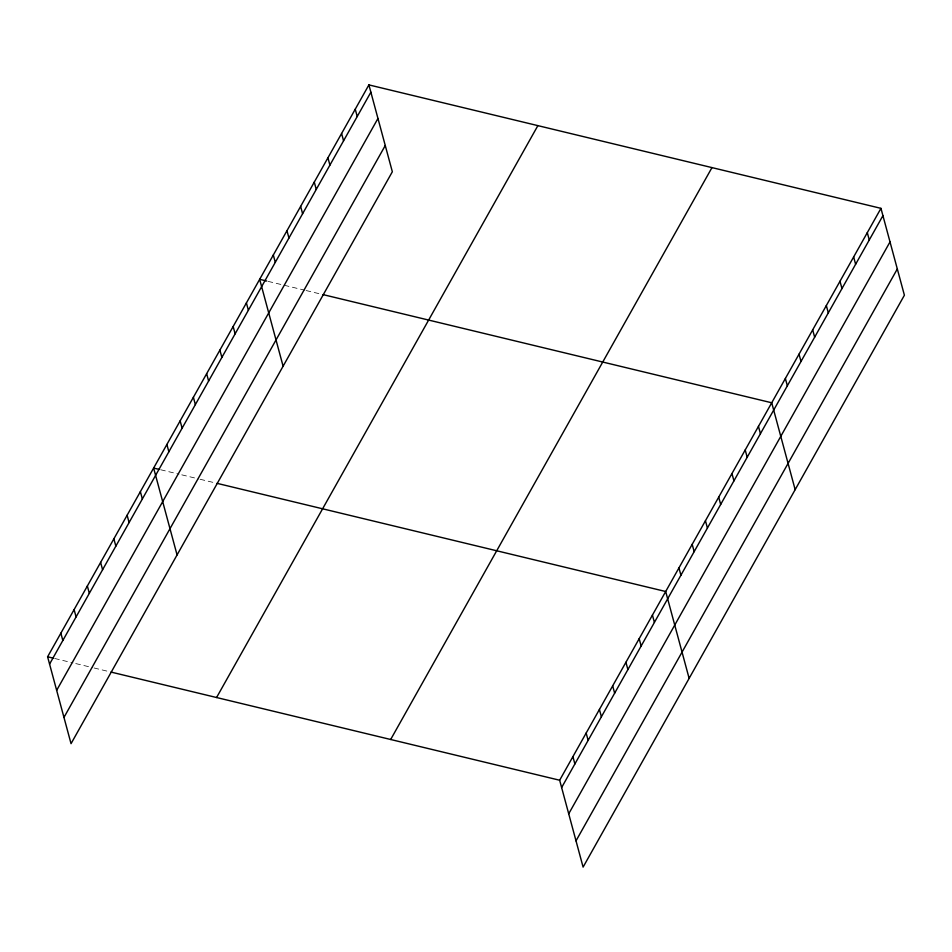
<?xml version="1.0" encoding="UTF-8"?>
<svg xmlns="http://www.w3.org/2000/svg" width="952" height="952" viewBox="0 0 952 952"><rect width="100%" height="100%" fill="white"/><g stroke="black" fill="none" stroke-linecap="round" stroke-linejoin="round"><path stroke-width="0.71" stroke-dasharray="4.76 3.57" d="M268.107 281.375L304.723 290.193M306.127 290.538L321.621 294.275M160.674 469.752L178.976 474.167M181.796 474.846L198.694 478.927M200.099 479.261L215.592 482.997M54.645 658.475L72.947 662.889M75.767 663.568L92.665 667.649M94.069 667.983L108.147 671.386"/><path stroke-width="1.43" d="M368.9 84.895L392.343 171.765L71.043 743.655L47.6 656.785L368.9 84.895L880.957 208.345L904.4 295.215L583.1 867.105L559.657 780.235L880.957 208.345M49.575 664.091L370.875 92.201M56.656 690.355L377.956 118.464M63.962 717.403L385.262 145.513M216.58 697.518L537.88 125.628M390.677 739.49L711.977 167.6M561.632 787.542L882.932 215.652M568.713 813.805L890.013 241.915M576.008 840.854L897.319 268.964M266.703 281.03L259.658 279.329L283.101 366.211M323.025 294.608L771.715 402.779L795.158 489.661M159.258 469.419L153.629 468.063L177.072 554.933M216.996 483.33L665.686 591.513L689.129 678.383M47.6 656.785L53.229 658.141M110.968 672.064L559.657 780.235M867.308 232.645L869.271 239.963M853.646 256.957L855.622 264.263M839.997 281.256L841.961 288.575M826.336 305.568L828.311 312.875M812.687 329.868L814.65 337.187M799.025 354.168L801.001 361.486M785.376 378.479L787.34 385.786M758.458 426.377L760.434 433.684M745.214 449.963L747.177 457.281M731.957 473.56L733.933 480.867M718.701 497.146L720.676 504.465M705.444 520.732L707.419 528.051M692.187 544.33L694.163 551.636M678.943 567.916L680.906 575.234M652.429 615.099L654.405 622.418M639.173 638.685L641.148 646.003M625.928 662.283L627.892 669.589M612.672 685.868L614.647 693.187M599.415 709.466L601.39 716.773M586.158 733.052L588.134 740.358M572.914 756.638L574.877 763.956M355.251 109.194L357.226 116.513M341.589 133.506L343.565 140.813M327.94 157.806L329.916 165.124M314.279 182.118L316.254 189.424M300.63 206.417L302.605 213.736M286.969 230.729L288.944 238.036M273.319 255.029L275.295 262.335M246.401 302.926L248.377 310.233M233.157 326.512L235.132 333.831M219.9 350.11L221.875 357.416M206.643 373.696L208.619 381.014M193.387 397.281L195.362 404.6M180.142 420.879L182.106 428.186M166.886 444.465L168.861 451.783M140.372 491.648L142.348 498.967M127.128 515.234L129.091 522.553M113.871 538.832L115.846 546.139M100.614 562.418L102.59 569.736M87.358 586.015L89.333 593.322M74.113 609.601L76.077 616.92M60.857 633.187L62.832 640.506"/></g></svg>
